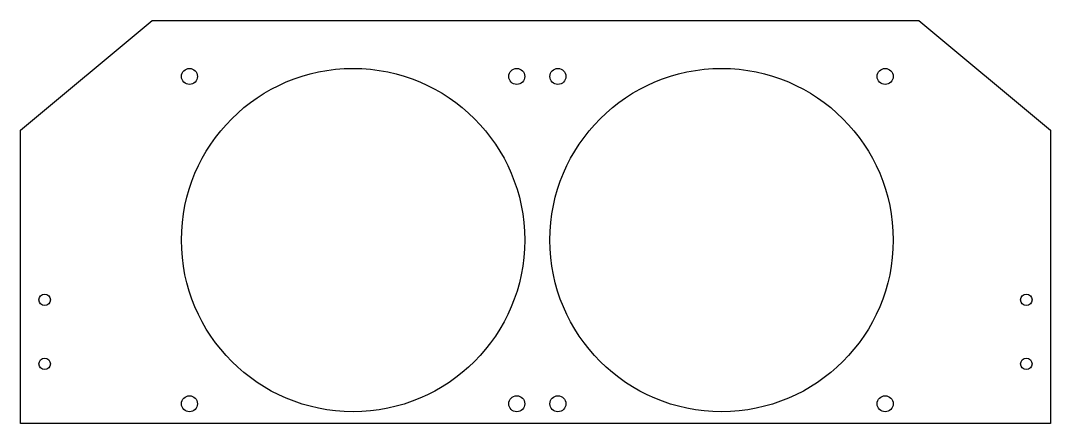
# Model space of a CAD drawing. Header units: millimetres. Extents: x -112 to 112, y 0 to 88.
import ezdxf

# ---------------------------------------------------------------- set-up
doc = ezdxf.new("R2010")
doc.units = ezdxf.units.MM

msp = doc.modelspace()

# ---------------------------------------------------------------- linework, layer by layer
at = {"color": 7, "linetype": 'Continuous', "lineweight": 25}
for p, q in [((-112.5, 64.06), (-83.78, 88)), ((-83.78, 88), (83.78, 88)), ((83.78, 88), (112.5, 64.06)), ((-112.5, 0), (-112.5, 64.06)), ((112.5, 64.06), (112.5, 0)), ((112.5, 0), (-112.5, 0))]:
    msp.add_line(p, q, dxfattribs=at)
for centre, radius in [((-39.85, 40.05), 37.5), ((-75.6, 75.8), 1.75), ((-4.1, 75.8), 1.75), ((40.65, 40.05), 37.5), ((4.9, 75.8), 1.75), ((76.4, 75.8), 1.75), ((-107.25, 27), 1.25), ((107.25, 27), 1.25), ((-107.25, 13), 1.25), ((107.25, 13), 1.25), ((-75.6, 4.3), 1.75), ((-4.1, 4.3), 1.75), ((4.9, 4.3), 1.75), ((76.4, 4.3), 1.75)]:
    msp.add_circle(centre, radius, dxfattribs=at)

doc.saveas('drawing.dxf')
